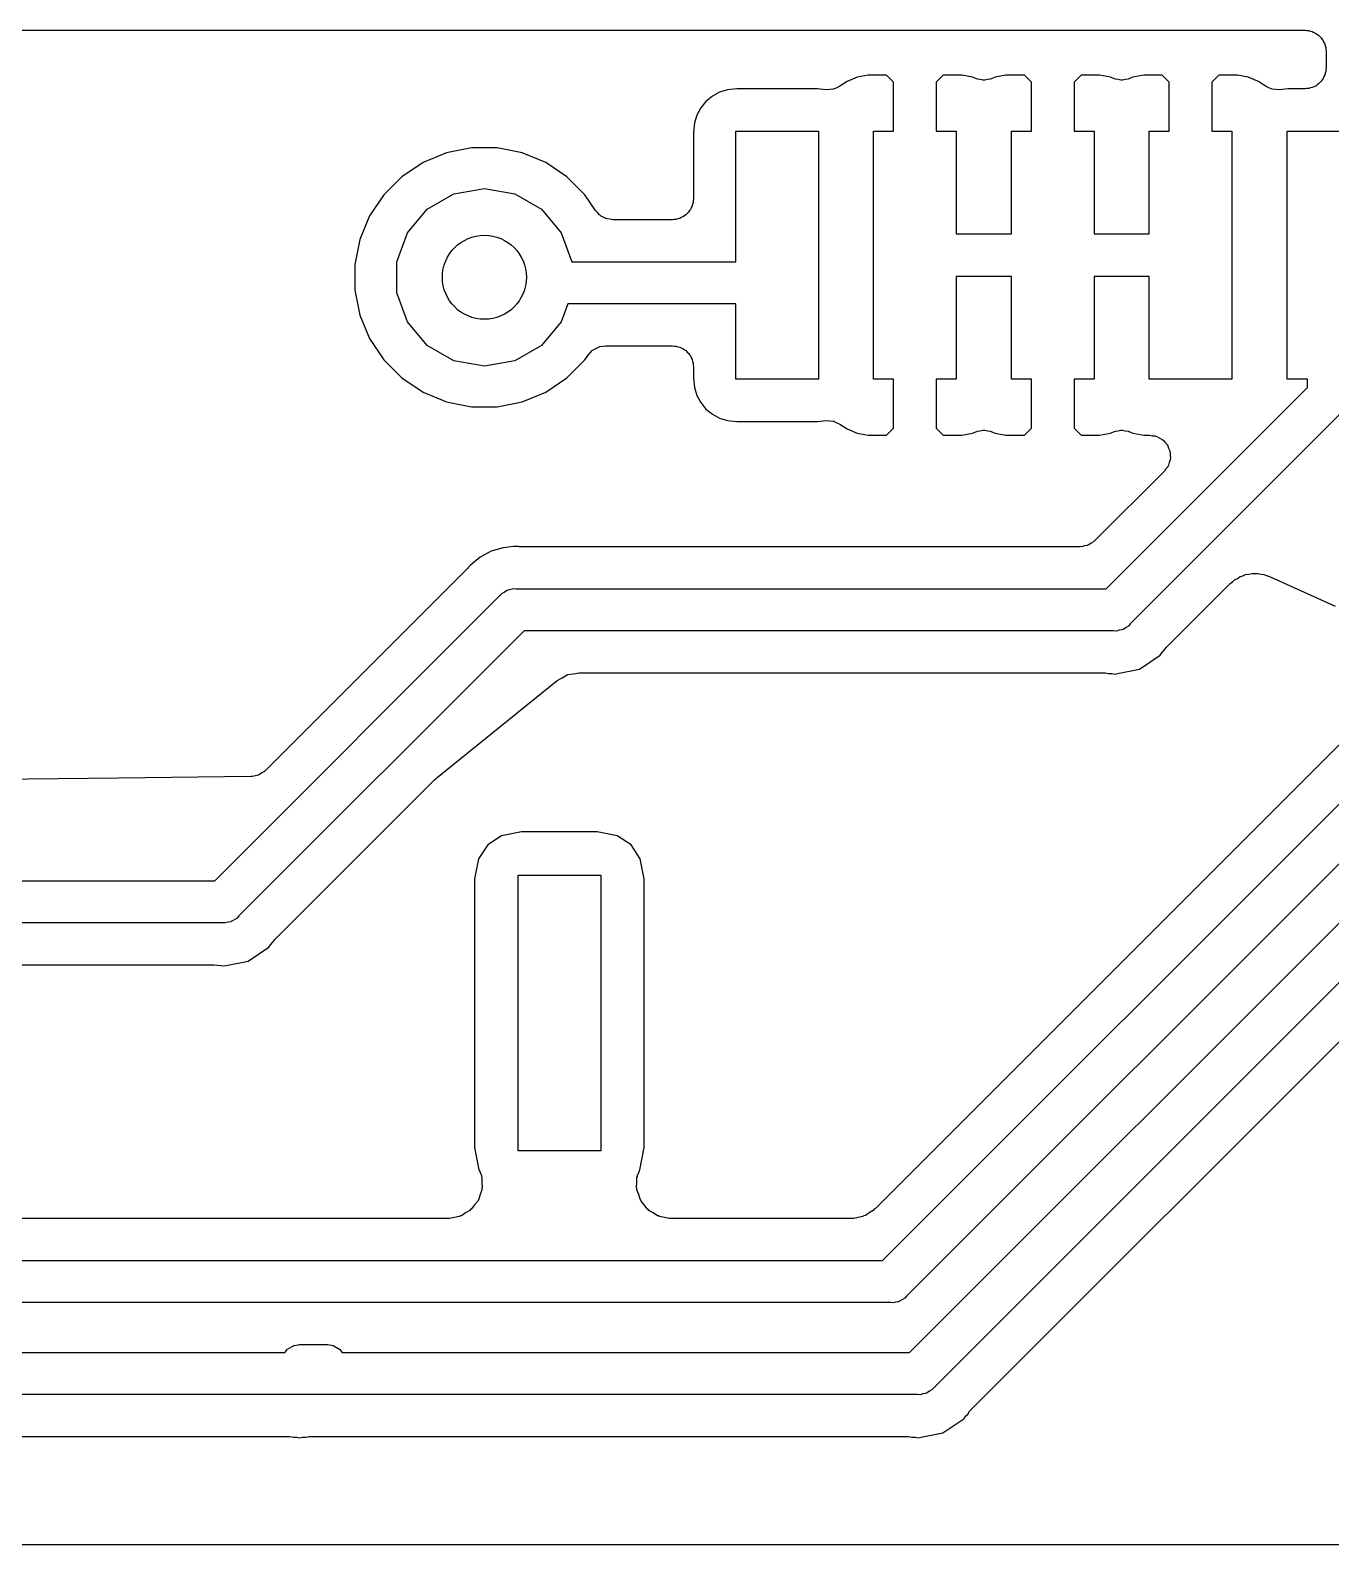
# Model space of a CAD drawing. Extents: x 60.6 to 82.7, y -62 to -56.5.
# Drawn here: x 71.67 to 76.39, y -62 to -56.5 of the extents above; entities that cross this region are included whole.
import ezdxf

# ---------------------------------------------------------------- set-up
doc = ezdxf.new("R2010")
doc.units = 0
doc.header["$MEASUREMENT"] = 0
doc.layers.add('BLACK', color=7, linetype='CONTINUOUS')

msp = doc.modelspace()

# ---------------------------------------------------------------- linework, layer by layer
at = {"layer": 'BLACK', "linetype": 'CONTINUOUS'}
for p, q in [((63.1131, -56.5027), (76.297, -56.5027)), ((76.297, -56.5027), (76.3034, -56.5039)), ((76.3034, -56.5039), (76.3099, -56.5038)), ((76.3099, -56.5038), (76.3163, -56.5061)), ((76.3163, -56.5061), (76.3231, -56.5073)), ((76.3231, -56.5073), (76.3287, -56.5106)), ((76.3287, -56.5106), (76.3348, -56.5128)), ((76.3348, -56.5128), (76.3401, -56.5171)), ((76.3401, -56.5171), (76.346, -56.5205)), ((76.346, -56.5205), (76.3502, -56.5255)), ((76.3502, -56.5255), (76.3552, -56.5297)), ((76.3552, -56.5297), (76.3586, -56.5356)), ((76.3586, -56.5356), (76.363, -56.5408)), ((76.363, -56.5408), (76.3652, -56.5469)), ((76.3652, -56.5469), (76.3685, -56.5526)), ((76.3685, -56.5526), (76.3697, -56.5593)), ((76.3697, -56.5593), (76.372, -56.5657)), ((76.372, -56.5657), (76.372, -56.5722)), ((76.372, -56.5722), (76.3732, -56.5786)), ((76.3732, -56.5786), (76.3734, -56.6388)), ((76.3723, -56.6523), (76.3701, -56.6584)), ((76.3734, -56.6388), (76.3723, -56.6455)), ((76.3723, -56.6455), (76.3723, -56.6523)), ((74.6098, -56.706), (74.598, -56.7111)), ((74.6355, -56.6887), (74.6098, -56.706)), ((74.6725, -56.6734), (74.6355, -56.6887)), ((74.7118, -56.6656), (74.6725, -56.6734)), ((74.7791, -56.6656), (74.7118, -56.6656)), ((74.8043, -56.6908), (74.7791, -56.6656)), ((74.8043, -56.8688), (74.8043, -56.6908)), ((74.9845, -56.6656), (74.9593, -56.6908)), ((74.9593, -56.6908), (74.9593, -56.8688)), ((75.0518, -56.6656), (74.9845, -56.6656)), ((75.0911, -56.6734), (75.0518, -56.6656)), ((75.1026, -56.6782), (75.0911, -56.6734)), ((75.1059, -56.6789), (75.1026, -56.6782)), ((75.1089, -56.6805), (75.1059, -56.6789)), ((75.1188, -56.6818), (75.1089, -56.6805)), ((75.1285, -56.6839), (75.1188, -56.6818)), ((75.1318, -56.6835), (75.1285, -56.6839)), ((75.1351, -56.6839), (75.1318, -56.6835)), ((75.1448, -56.6818), (75.1351, -56.6839)), ((75.1547, -56.6805), (75.1448, -56.6818)), ((75.1577, -56.6789), (75.1547, -56.6805)), ((75.161, -56.6782), (75.1577, -56.6789)), ((75.1725, -56.6734), (75.161, -56.6782)), ((75.2118, -56.6656), (75.1725, -56.6734)), ((75.2791, -56.6656), (75.2118, -56.6656)), ((75.3043, -56.6908), (75.2791, -56.6656)), ((75.3043, -56.8688), (75.3043, -56.6908)), ((75.4845, -56.6656), (75.4593, -56.6908)), ((75.4593, -56.6908), (75.4593, -56.8688)), ((75.5518, -56.6656), (75.4845, -56.6656)), ((75.5911, -56.6734), (75.5518, -56.6656)), ((75.6026, -56.6782), (75.5911, -56.6734)), ((75.6059, -56.6789), (75.6026, -56.6782)), ((75.6089, -56.6805), (75.6059, -56.6789)), ((75.6188, -56.6818), (75.6089, -56.6805)), ((75.6285, -56.6839), (75.6188, -56.6818)), ((75.6318, -56.6835), (75.6285, -56.6839)), ((75.6351, -56.6839), (75.6318, -56.6835)), ((75.6448, -56.6818), (75.6351, -56.6839)), ((75.6547, -56.6805), (75.6448, -56.6818)), ((75.6577, -56.6789), (75.6547, -56.6805)), ((75.661, -56.6782), (75.6577, -56.6789)), ((75.6725, -56.6734), (75.661, -56.6782)), ((75.7118, -56.6656), (75.6725, -56.6734)), ((75.7791, -56.6656), (75.7118, -56.6656)), ((75.8043, -56.6908), (75.7791, -56.6656)), ((75.8043, -56.8688), (75.8043, -56.6908)), ((75.9845, -56.6656), (75.9593, -56.6908)), ((75.9593, -56.6908), (75.9593, -56.8688)), ((76.0518, -56.6656), (75.9845, -56.6656)), ((76.0911, -56.6734), (76.0518, -56.6656)), ((76.1281, -56.6887), (76.0911, -56.6734)), ((76.1538, -56.706), (76.1281, -56.6887)), ((76.1656, -56.7111), (76.1538, -56.706)), ((76.3292, -56.7073), (76.3233, -56.7107)), ((76.3356, -56.7049), (76.3292, -56.7073)), ((76.3406, -56.7007), (76.3356, -56.7049)), ((76.3462, -56.6975), (76.3406, -56.7007)), ((76.3506, -56.6922), (76.3462, -56.6975)), ((76.3558, -56.6878), (76.3506, -56.6922)), ((76.359, -56.6822), (76.3558, -56.6878)), ((76.3632, -56.6772), (76.359, -56.6822)), ((76.3656, -56.6708), (76.3632, -56.6772)), ((76.3689, -56.6649), (76.3656, -56.6708)), ((76.3701, -56.6584), (76.3689, -56.6649)), ((74.1235, -56.7605), (74.1045, -56.7837)), ((74.1467, -56.7415), (74.1235, -56.7605)), ((74.1732, -56.7273), (74.1467, -56.7415)), ((74.2019, -56.7186), (74.1732, -56.7273)), ((74.2355, -56.7153), (74.2019, -56.7186)), ((74.5281, -56.7153), (74.2355, -56.7153)), ((74.56, -56.7184), (74.5281, -56.7153)), ((74.5727, -56.7175), (74.56, -56.7184)), ((74.5855, -56.7166), (74.5727, -56.7175)), ((74.5859, -56.7164), (74.5855, -56.7166)), ((74.5863, -56.7164), (74.5859, -56.7164)), ((74.598, -56.7111), (74.5863, -56.7164)), ((76.1773, -56.7164), (76.1656, -56.7111)), ((76.1777, -56.7164), (76.1773, -56.7164)), ((76.1781, -56.7166), (76.1777, -56.7164)), ((76.1909, -56.7175), (76.1781, -56.7166)), ((76.2036, -56.7184), (76.1909, -56.7175)), ((76.2355, -56.7153), (76.2036, -56.7184)), ((76.2972, -56.7153), (76.2355, -56.7153)), ((76.304, -56.7141), (76.2972, -56.7153)), ((76.3108, -56.7141), (76.304, -56.7141)), ((76.3169, -56.7118), (76.3108, -56.7141)), ((76.3233, -56.7107), (76.3169, -56.7118)), ((74.0903, -56.8102), (74.0816, -56.8389)), ((74.1045, -56.7837), (74.0903, -56.8102)), ((74.0816, -56.8389), (74.0783, -56.8725)), ((74.0783, -56.8725), (74.0783, -57.114)), ((74.2318, -57.3426), (74.2318, -56.8688)), ((74.2318, -56.8688), (74.5318, -56.8688)), ((74.5318, -56.8688), (74.5318, -57.7688)), ((74.7318, -57.7688), (74.7318, -56.8688)), ((74.7318, -56.8688), (74.8043, -56.8688)), ((74.9593, -56.8688), (75.0318, -56.8688)), ((75.0318, -56.8688), (75.0318, -57.2413)), ((75.2318, -57.2413), (75.2318, -56.8688)), ((75.2318, -56.8688), (75.3043, -56.8688)), ((75.4593, -56.8688), (75.5318, -56.8688)), ((75.5318, -56.8688), (75.5318, -57.2413)), ((75.7318, -57.2413), (75.7318, -56.8688)), ((75.7318, -56.8688), (75.8043, -56.8688)), ((75.9593, -56.8688), (76.0318, -56.8688)), ((76.0318, -56.8688), (76.0318, -57.7688)), ((76.2318, -57.7688), (76.2318, -56.8688)), ((76.2318, -56.8688), (76.5318, -56.8688)), ((73.2734, -56.929), (73.1826, -56.9471)), ((73.3659, -56.929), (73.2734, -56.929)), ((73.4567, -56.9471), (73.3659, -56.929)), ((73.0971, -56.9825), (73.0201, -57.0339)), ((73.1826, -56.9471), (73.0971, -56.9825)), ((73.5422, -56.9825), (73.4567, -56.9471)), ((73.6192, -57.0339), (73.5422, -56.9825)), ((73.0201, -57.0339), (72.9546, -57.0994)), ((73.6846, -57.0994), (73.6192, -57.0339)), ((73.2094, -57.096), (73.3196, -57.0765)), ((73.3196, -57.0765), (73.4299, -57.096)), ((72.9546, -57.0994), (72.9032, -57.1763)), ((73.1124, -57.1519), (73.2094, -57.096)), ((73.4299, -57.096), (73.5269, -57.1519)), ((73.7227, -57.1563), (73.6846, -57.0994)), ((74.0704, -57.1458), (74.0681, -57.1521)), ((74.0737, -57.1401), (74.0704, -57.1458)), ((74.0749, -57.1335), (74.0737, -57.1401)), ((74.0771, -57.1272), (74.0749, -57.1335)), ((74.0783, -57.114), (74.0771, -57.1206)), ((74.0771, -57.1206), (74.0771, -57.1272)), ((72.9032, -57.1763), (72.8678, -57.2619)), ((73.0404, -57.2377), (73.1124, -57.1519)), ((73.5269, -57.1519), (73.5988, -57.2377)), ((73.7302, -57.1641), (73.7227, -57.1563)), ((73.7371, -57.1724), (73.7302, -57.1641)), ((73.7392, -57.1736), (73.7371, -57.1724)), ((73.741, -57.1755), (73.7392, -57.1736)), ((73.7507, -57.1802), (73.741, -57.1755)), ((73.76, -57.1856), (73.7507, -57.1802)), ((73.7625, -57.186), (73.76, -57.1856)), ((73.7647, -57.1872), (73.7625, -57.186)), ((73.7754, -57.1883), (73.7647, -57.1872)), ((73.7861, -57.1902), (73.7754, -57.1883)), ((74.0021, -57.1902), (73.7861, -57.1902)), ((74.0087, -57.189), (74.0021, -57.1902)), ((74.0153, -57.189), (74.0087, -57.189)), ((74.0216, -57.1868), (74.0153, -57.189)), ((74.0282, -57.1856), (74.0216, -57.1868)), ((74.0339, -57.1823), (74.0282, -57.1856)), ((74.0402, -57.18), (74.0339, -57.1823)), ((74.0453, -57.1757), (74.0402, -57.18)), ((74.0511, -57.1724), (74.0453, -57.1757)), ((74.0554, -57.1673), (74.0511, -57.1724)), ((74.0605, -57.163), (74.0554, -57.1673)), ((74.0638, -57.1572), (74.0605, -57.163)), ((74.0681, -57.1521), (74.0638, -57.1572)), ((73.0021, -57.3429), (73.0404, -57.2377)), ((73.5988, -57.2377), (73.637, -57.3426)), ((75.0318, -57.2413), (75.2318, -57.2413)), ((75.5318, -57.2413), (75.7318, -57.2413)), ((72.8678, -57.2619), (72.8497, -57.3526)), ((72.8497, -57.3526), (72.8497, -57.4452)), ((73.0021, -57.4549), (73.0021, -57.3429)), ((73.637, -57.3426), (74.2318, -57.3426)), ((75.0318, -57.3963), (75.0318, -57.7688)), ((75.2318, -57.3963), (75.0318, -57.3963)), ((75.2318, -57.7688), (75.2318, -57.3963)), ((75.7318, -57.3963), (75.5318, -57.3963)), ((75.5318, -57.3963), (75.5318, -57.7688)), ((75.7318, -57.7688), (75.7318, -57.3963)), ((72.8497, -57.4452), (72.8678, -57.536)), ((73.0404, -57.5601), (73.0021, -57.4549)), ((73.6225, -57.495), (73.5988, -57.5601)), ((74.2318, -57.495), (73.6225, -57.495)), ((74.2318, -57.7688), (74.2318, -57.495)), ((72.8678, -57.536), (72.9032, -57.6215)), ((73.1124, -57.6459), (73.0404, -57.5601)), ((73.5988, -57.5601), (73.5269, -57.6459)), ((72.9032, -57.6215), (72.9546, -57.6985)), ((72.9546, -57.6985), (73.0201, -57.7639)), ((73.2094, -57.7019), (73.1124, -57.6459)), ((73.5269, -57.6459), (73.4299, -57.7019)), ((73.6192, -57.7639), (73.6846, -57.6985)), ((73.6846, -57.6985), (73.6961, -57.6813)), ((73.6961, -57.6813), (73.7036, -57.6735)), ((73.7036, -57.6735), (73.7105, -57.6652)), ((73.7105, -57.6652), (73.7127, -57.664)), ((73.7127, -57.664), (73.7144, -57.6621)), ((73.7144, -57.6621), (73.7241, -57.6574)), ((73.7241, -57.6574), (73.7334, -57.652)), ((73.7334, -57.652), (73.7359, -57.6516)), ((73.7359, -57.6516), (73.7382, -57.6504)), ((73.7382, -57.6504), (73.7489, -57.6493)), ((73.7489, -57.6493), (73.7595, -57.6474)), ((73.7595, -57.6474), (74.0021, -57.6474)), ((74.0021, -57.6474), (74.0087, -57.6486)), ((74.0087, -57.6486), (74.0153, -57.6486)), ((74.0153, -57.6486), (74.0216, -57.6508)), ((74.0216, -57.6508), (74.0282, -57.652)), ((74.0282, -57.652), (74.0339, -57.6553)), ((74.0339, -57.6553), (74.0402, -57.6576)), ((74.0402, -57.6576), (74.0453, -57.6619)), ((74.0453, -57.6619), (74.0511, -57.6652)), ((74.0511, -57.6652), (74.0554, -57.6703)), ((74.0554, -57.6703), (74.0605, -57.6746)), ((74.0605, -57.6746), (74.0638, -57.6804)), ((74.0638, -57.6804), (74.0681, -57.6855)), ((74.0681, -57.6855), (74.0704, -57.6918)), ((74.0704, -57.6918), (74.0737, -57.6975)), ((74.0737, -57.6975), (74.0749, -57.7041)), ((73.3196, -57.7213), (73.2094, -57.7019)), ((73.4299, -57.7019), (73.3196, -57.7213)), ((74.0749, -57.7041), (74.0771, -57.7104)), ((74.0771, -57.7104), (74.0771, -57.717)), ((74.0771, -57.717), (74.0783, -57.7236)), ((74.0783, -57.7236), (74.0783, -57.7651)), ((73.0201, -57.7639), (73.0971, -57.8153)), ((73.5422, -57.8153), (73.6192, -57.7639)), ((74.0783, -57.7651), (74.0816, -57.7987)), ((74.0816, -57.7987), (74.0903, -57.8274)), ((74.5318, -57.7688), (74.2318, -57.7688)), ((74.8043, -57.7688), (74.7318, -57.7688)), ((74.8043, -57.9468), (74.8043, -57.7688)), ((75.0318, -57.7688), (74.9593, -57.7688)), ((74.9593, -57.7688), (74.9593, -57.9468)), ((75.3043, -57.7688), (75.2318, -57.7688)), ((75.3043, -57.9468), (75.3043, -57.7688)), ((75.5318, -57.7688), (75.4593, -57.7688)), ((75.4593, -57.7688), (75.4593, -57.9468)), ((75.5751, -58.5292), (76.3056, -57.7987)), ((76.0318, -57.7688), (75.7318, -57.7688)), ((76.3056, -57.7688), (76.2318, -57.7688)), ((76.3056, -57.7987), (76.3056, -57.7688)), ((73.0971, -57.8153), (73.1826, -57.8508)), ((73.1826, -57.8508), (73.2734, -57.8688)), ((73.3659, -57.8688), (73.4567, -57.8508)), ((73.4567, -57.8508), (73.5422, -57.8153)), ((74.0903, -57.8274), (74.1045, -57.8539)), ((74.1045, -57.8539), (74.1235, -57.8771)), ((73.2734, -57.8688), (73.3659, -57.8688)), ((74.1235, -57.8771), (74.1467, -57.8961)), ((74.1467, -57.8961), (74.1732, -57.9103)), ((74.1732, -57.9103), (74.2019, -57.919)), ((74.2019, -57.919), (74.2355, -57.9223)), ((74.5281, -57.9223), (74.56, -57.9192)), ((74.56, -57.9192), (74.5727, -57.9201)), ((76.4333, -57.8865), (75.6629, -58.6569)), ((74.2355, -57.9223), (74.5281, -57.9223)), ((74.5727, -57.9201), (74.5855, -57.921)), ((74.5855, -57.921), (74.5859, -57.9211)), ((74.5859, -57.9211), (74.5863, -57.9212)), ((74.5863, -57.9212), (74.598, -57.9265)), ((74.598, -57.9265), (74.6098, -57.9316)), ((74.6098, -57.9316), (74.6355, -57.9489)), ((74.6355, -57.9489), (74.6725, -57.9642)), ((74.6725, -57.9642), (74.7118, -57.972)), ((74.7118, -57.972), (74.7791, -57.972)), ((74.7791, -57.972), (74.8043, -57.9468)), ((74.9593, -57.9468), (74.9845, -57.972)), ((74.9845, -57.972), (75.0518, -57.972)), ((75.0518, -57.972), (75.0911, -57.9642)), ((75.0911, -57.9642), (75.1026, -57.9594)), ((75.1026, -57.9594), (75.1059, -57.9587)), ((75.1059, -57.9587), (75.1089, -57.9571)), ((75.1089, -57.9571), (75.1188, -57.9558)), ((75.1188, -57.9558), (75.1285, -57.9537)), ((75.1285, -57.9537), (75.1318, -57.9541)), ((75.1318, -57.9541), (75.1351, -57.9537)), ((75.1351, -57.9537), (75.1448, -57.9558)), ((75.1448, -57.9558), (75.1547, -57.9571)), ((75.1547, -57.9571), (75.1577, -57.9587)), ((75.1577, -57.9587), (75.161, -57.9594)), ((75.161, -57.9594), (75.1725, -57.9642)), ((75.1725, -57.9642), (75.2118, -57.972)), ((75.2118, -57.972), (75.2791, -57.972)), ((75.2791, -57.972), (75.3043, -57.9468)), ((75.4593, -57.9468), (75.4845, -57.972)), ((75.4845, -57.972), (75.5518, -57.972)), ((75.5518, -57.972), (75.5911, -57.9642)), ((75.5911, -57.9642), (75.6026, -57.9594)), ((75.6026, -57.9594), (75.6059, -57.9587)), ((75.6059, -57.9587), (75.6089, -57.9571)), ((75.6089, -57.9571), (75.6188, -57.9558)), ((75.6188, -57.9558), (75.6285, -57.9537)), ((75.6285, -57.9537), (75.6318, -57.9541)), ((75.6318, -57.9541), (75.6351, -57.9537)), ((75.6351, -57.9537), (75.6448, -57.9558)), ((75.6448, -57.9558), (75.6547, -57.9571)), ((75.6547, -57.9571), (75.6577, -57.9587)), ((75.6577, -57.9587), (75.661, -57.9594)), ((75.661, -57.9594), (75.6725, -57.9642)), ((75.6725, -57.9642), (75.7118, -57.972)), ((75.7118, -57.972), (75.7328, -57.972)), ((75.7328, -57.972), (75.7426, -57.9737)), ((75.7426, -57.9737), (75.7526, -57.9746)), ((75.7526, -57.9746), (75.7556, -57.976)), ((75.7556, -57.976), (75.7589, -57.9766)), ((75.7589, -57.9766), (75.7675, -57.9816)), ((75.7675, -57.9816), (75.7765, -57.9858)), ((75.7765, -57.9858), (75.7789, -57.9881)), ((75.7789, -57.9881), (75.7818, -57.9898)), ((75.7818, -57.9898), (75.7882, -57.9975)), ((75.7882, -57.9975), (75.7952, -58.0045)), ((75.7952, -58.0045), (75.7967, -58.0075)), ((75.7967, -58.0075), (75.7988, -58.0101)), ((75.7988, -58.0101), (75.8022, -58.0195)), ((75.8022, -58.0195), (75.8064, -58.0285)), ((75.8064, -58.0285), (75.8067, -58.0318)), ((75.8, -58.0832), (75.7988, -58.0863)), ((75.8019, -58.0804), (75.8, -58.0832)), ((75.8045, -58.0708), (75.8019, -58.0804)), ((75.8079, -58.0614), (75.8045, -58.0708)), ((75.8067, -58.0318), (75.8079, -58.035)), ((75.8079, -58.035), (75.8079, -58.0449)), ((75.8079, -58.0449), (75.8087, -58.0548)), ((75.8087, -58.0548), (75.8079, -58.0581)), ((75.8079, -58.0581), (75.8079, -58.0614)), ((75.7867, -58.1021), (75.5343, -58.3545)), ((75.7924, -58.0939), (75.7867, -58.1021)), ((75.7988, -58.0863), (75.7924, -58.0939)), ((75.5294, -58.359), (75.5208, -58.364)), ((75.5316, -58.3564), (75.5294, -58.359)), ((75.5343, -58.3545), (75.5316, -58.3564)), ((73.3443, -58.3932), (73.3046, -58.4144)), ((73.3874, -58.3801), (73.3443, -58.3932)), ((73.4247, -58.3764), (73.3874, -58.3801)), ((73.4322, -58.3757), (73.4247, -58.3764)), ((73.4247, -58.3764), (73.4247, -58.3764)), ((73.4397, -58.3764), (73.4322, -58.3757)), ((73.4434, -58.3762), (73.4397, -58.3764)), ((73.4471, -58.3768), (73.4434, -58.3762)), ((75.4804, -58.3768), (73.4471, -58.3768)), ((75.4837, -58.3762), (75.4804, -58.3768)), ((75.4871, -58.3765), (75.4837, -58.3762)), ((75.4967, -58.3739), (75.4871, -58.3765)), ((75.5065, -58.3722), (75.4967, -58.3739)), ((75.5094, -58.3705), (75.5065, -58.3722)), ((75.5126, -58.3697), (75.5094, -58.3705)), ((75.5208, -58.364), (75.5126, -58.3697)), ((73.2599, -58.4543), (72.526, -59.1883)), ((73.2621, -58.4513), (73.2599, -58.4543)), ((73.265, -58.4488), (73.2621, -58.4513)), ((73.2697, -58.443), (73.265, -58.4488)), ((73.3046, -58.4144), (73.2697, -58.443)), ((74.7642, -60.9672), (77.2668, -58.4646)), ((75.7931, -58.7423), (76.0253, -58.51)), ((76.0253, -58.51), (76.0338, -58.5041)), ((76.0338, -58.5041), (76.0411, -58.4967)), ((76.0411, -58.4967), (76.0518, -58.4915)), ((76.0518, -58.4915), (76.0615, -58.4847)), ((76.0615, -58.4847), (76.0715, -58.482)), ((76.0715, -58.482), (76.0808, -58.4776)), ((76.0808, -58.4776), (76.0926, -58.4764)), ((76.0926, -58.4764), (76.1041, -58.4733)), ((76.1041, -58.4733), (76.1144, -58.4742)), ((76.1144, -58.4742), (76.1247, -58.4732)), ((76.1247, -58.4732), (76.1362, -58.4761)), ((76.1362, -58.4761), (76.148, -58.4772)), ((76.148, -58.4772), (76.1574, -58.4815)), ((76.1574, -58.4815), (76.1675, -58.4841)), ((76.1675, -58.4841), (76.4068, -58.5924)), ((72.3414, -59.5884), (73.3759, -58.5539)), ((73.3759, -58.5539), (73.3824, -58.5461)), ((73.3824, -58.5461), (73.3912, -58.5411)), ((73.3912, -58.5411), (73.3995, -58.5353)), ((73.3995, -58.5353), (73.4028, -58.5344)), ((73.4028, -58.5344), (73.4057, -58.5327)), ((73.4057, -58.5327), (73.4157, -58.5309)), ((73.4157, -58.5309), (73.4254, -58.5283)), ((73.4254, -58.5283), (73.4355, -58.5292)), ((73.4355, -58.5292), (75.5751, -58.5292)), ((77.3945, -58.5524), (74.852, -61.0949)), ((73.4637, -58.6816), (72.4292, -59.7161)), ((75.6033, -58.6816), (73.4637, -58.6816)), ((75.6134, -58.6825), (75.6033, -58.6816)), ((75.6232, -58.6799), (75.6134, -58.6825)), ((75.6331, -58.6781), (75.6232, -58.6799)), ((75.6361, -58.6764), (75.6331, -58.6781)), ((75.6394, -58.6755), (75.6361, -58.6764)), ((75.6476, -58.6697), (75.6394, -58.6755)), ((75.6564, -58.6647), (75.6476, -58.6697)), ((75.6629, -58.6569), (75.6564, -58.6647)), ((75.7859, -58.7525), (75.7931, -58.7423)), ((75.6959, -58.8207), (75.7715, -58.7702)), ((75.7715, -58.7702), (75.7773, -58.7615)), ((75.7773, -58.7615), (75.7859, -58.7525)), ((73.5841, -58.8622), (73.6023, -58.8521)), ((73.6023, -58.8521), (73.6204, -58.8417)), ((73.6204, -58.8417), (73.6216, -58.8415)), ((73.6216, -58.8415), (73.6227, -58.8408)), ((73.6227, -58.8408), (73.6433, -58.8376)), ((73.6433, -58.8376), (73.6638, -58.834)), ((73.6638, -58.834), (75.5717, -58.834)), ((75.5717, -58.834), (75.5839, -58.8362)), ((75.5839, -58.8362), (75.5964, -58.8364)), ((75.5964, -58.8364), (75.6067, -58.8385)), ((75.6067, -58.8385), (75.6169, -58.8364)), ((75.6169, -58.8364), (75.6959, -58.8207)), ((73.1484, -59.2135), (73.5841, -58.8622)), ((76.6328, -58.8831), (74.7383, -60.7776)), ((74.8621, -61.3004), (77.2606, -58.9019)), ((77.3484, -59.0296), (74.9499, -61.4281)), ((71.9921, -59.2163), (70.4809, -59.2326)), ((71.9922, -59.2163), (71.9921, -59.2163)), ((72.473, -59.2106), (71.9922, -59.2163)), ((71.9922, -59.2163), (71.9922, -59.2163)), ((72.4759, -59.2101), (72.473, -59.2106)), ((72.4788, -59.2103), (72.4759, -59.2101)), ((72.4888, -59.2076), (72.4788, -59.2103)), ((72.499, -59.2057), (72.4888, -59.2076)), ((72.5015, -59.2042), (72.499, -59.2057)), ((72.5043, -59.2035), (72.5015, -59.2042)), ((72.5128, -59.1975), (72.5043, -59.2035)), ((72.5218, -59.1922), (72.5128, -59.1975)), ((72.5236, -59.19), (72.5218, -59.1922)), ((72.526, -59.1883), (72.5236, -59.19)), ((72.5594, -59.8015), (73.1383, -59.2226)), ((73.1383, -59.2226), (73.1439, -59.2187)), ((73.1439, -59.2187), (73.1484, -59.2135)), ((75.0801, -61.5134), (77.2255, -59.3681)), ((73.3823, -59.4252), (73.3319, -59.4589)), ((73.4543, -59.4109), (73.3823, -59.4252)), ((73.7293, -59.4109), (73.4543, -59.4109)), ((73.8013, -59.4252), (73.7293, -59.4109)), ((73.8517, -59.4589), (73.8013, -59.4252)), ((73.2982, -59.5093), (73.2839, -59.5813)), ((73.3319, -59.4589), (73.2982, -59.5093)), ((73.8854, -59.5093), (73.8517, -59.4589)), ((73.8997, -59.5813), (73.8854, -59.5093)), ((70.3945, -59.5884), (72.3414, -59.5884)), ((73.2839, -59.5813), (73.2839, -60.5563)), ((73.4418, -60.5688), (73.4418, -59.5688)), ((73.4418, -59.5688), (73.7418, -59.5688)), ((73.7418, -59.5688), (73.7418, -60.5688)), ((73.8997, -60.5563), (73.8997, -59.5813)), ((72.4139, -59.7289), (72.4057, -59.7347)), ((72.4227, -59.7239), (72.4139, -59.7289)), ((72.4292, -59.7161), (72.4227, -59.7239)), ((72.3697, -59.7408), (70.4228, -59.7408)), ((72.3797, -59.7417), (72.3697, -59.7408)), ((72.3895, -59.7391), (72.3797, -59.7417)), ((72.3994, -59.7373), (72.3895, -59.7391)), ((72.4024, -59.7356), (72.3994, -59.7373)), ((72.4057, -59.7347), (72.4024, -59.7356)), ((72.4622, -59.8799), (72.5378, -59.8294)), ((72.5378, -59.8294), (72.5436, -59.8207)), ((72.5436, -59.8207), (72.5522, -59.8117)), ((72.5522, -59.8117), (72.5594, -59.8015)), ((70.5385, -59.8932), (72.338, -59.8932)), ((72.338, -59.8932), (72.3503, -59.8954)), ((72.3503, -59.8954), (72.3627, -59.8956)), ((72.3627, -59.8956), (72.373, -59.8977)), ((72.373, -59.8977), (72.3832, -59.8956)), ((72.3832, -59.8956), (72.4622, -59.8799)), ((73.2839, -60.5563), (73.3001, -60.6375)), ((73.8835, -60.6375), (73.8997, -60.5563)), ((73.7418, -60.5688), (73.4418, -60.5688)), ((73.3001, -60.6375), (73.3014, -60.6412)), ((73.3014, -60.6412), (73.3086, -60.6576)), ((73.3086, -60.6576), (73.3089, -60.6618)), ((73.3089, -60.6618), (73.3104, -60.6657)), ((73.3104, -60.6657), (73.3104, -60.6837)), ((73.8732, -60.6657), (73.8747, -60.6618)), ((73.8732, -60.6837), (73.8732, -60.6657)), ((73.8747, -60.6618), (73.875, -60.6576)), ((73.875, -60.6576), (73.8822, -60.6412)), ((73.8822, -60.6412), (73.8835, -60.6375)), ((73.3104, -60.7099), (73.3042, -60.7267)), ((73.3104, -60.6837), (73.3115, -60.7016)), ((73.3115, -60.7016), (73.3104, -60.7057)), ((73.3104, -60.7057), (73.3104, -60.7099)), ((73.8721, -60.7016), (73.8732, -60.6837)), ((73.8732, -60.7057), (73.8721, -60.7016)), ((73.8732, -60.7099), (73.8732, -60.7057)), ((73.8794, -60.7267), (73.8732, -60.7099)), ((73.2837, -60.7651), (73.2731, -60.7795)), ((73.2953, -60.7513), (73.2837, -60.7651)), ((73.2967, -60.7474), (73.2953, -60.7513)), ((73.2992, -60.744), (73.2967, -60.7474)), ((73.3042, -60.7267), (73.2992, -60.744)), ((73.8844, -60.744), (73.8794, -60.7267)), ((73.8869, -60.7474), (73.8844, -60.744)), ((73.8883, -60.7513), (73.8869, -60.7474)), ((73.8999, -60.7651), (73.8883, -60.7513)), ((73.9105, -60.7795), (73.8999, -60.7651)), ((73.1853, -60.8148), (69.3999, -60.8148)), ((73.1894, -60.8141), (73.1853, -60.8148)), ((73.1936, -60.8145), (73.1894, -60.8141)), ((73.211, -60.8103), (73.1936, -60.8145)), ((73.2287, -60.8071), (73.211, -60.8103)), ((73.2324, -60.805), (73.2287, -60.8071)), ((73.2364, -60.804), (73.2324, -60.805)), ((73.2514, -60.7941), (73.2364, -60.804)), ((73.2669, -60.7851), (73.2514, -60.7941)), ((73.2696, -60.7819), (73.2669, -60.7851)), ((73.2731, -60.7795), (73.2696, -60.7819)), ((73.914, -60.7819), (73.9105, -60.7795)), ((73.9167, -60.7851), (73.914, -60.7819)), ((73.9322, -60.7941), (73.9167, -60.7851)), ((73.9472, -60.804), (73.9322, -60.7941)), ((73.9512, -60.805), (73.9472, -60.804)), ((73.9549, -60.8071), (73.9512, -60.805)), ((73.9726, -60.8103), (73.9549, -60.8071)), ((73.99, -60.8145), (73.9726, -60.8103)), ((73.9942, -60.8141), (73.99, -60.8145)), ((73.9983, -60.8148), (73.9942, -60.8141)), ((74.6485, -60.8148), (73.9983, -60.8148)), ((74.654, -60.8138), (74.6485, -60.8148)), ((74.6596, -60.8143), (74.654, -60.8138)), ((74.6756, -60.81), (74.6596, -60.8143)), ((74.6919, -60.8071), (74.6756, -60.81)), ((74.6968, -60.8043), (74.6919, -60.8071)), ((74.7022, -60.8029), (74.6968, -60.8043)), ((74.7158, -60.7934), (74.7022, -60.8029)), ((74.7301, -60.7851), (74.7158, -60.7934)), ((74.7337, -60.7808), (74.7301, -60.7851)), ((74.7383, -60.7776), (74.7337, -60.7808)), ((67.2972, -60.9672), (74.7642, -60.9672)), ((74.8455, -61.1027), (74.8368, -61.1077)), ((74.852, -61.0949), (74.8455, -61.1027)), ((74.7925, -61.1196), (67.269, -61.1196)), ((74.8025, -61.1205), (74.7925, -61.1196)), ((74.8123, -61.1179), (74.8025, -61.1205)), ((74.8223, -61.1161), (74.8123, -61.1179)), ((74.8252, -61.1144), (74.8223, -61.1161)), ((74.8285, -61.1135), (74.8252, -61.1144)), ((74.8368, -61.1077), (74.8285, -61.1135)), ((72.638, -61.2737), (72.6478, -61.2711)), ((72.6478, -61.2711), (72.6579, -61.272)), ((67.1993, -61.3004), (72.5941, -61.3004)), ((72.5941, -61.3004), (72.5975, -61.2975)), ((72.5975, -61.2975), (72.5983, -61.2967)), ((72.5983, -61.2967), (72.6048, -61.2889)), ((72.6048, -61.2889), (72.6136, -61.2839)), ((72.6136, -61.2839), (72.6219, -61.2781)), ((72.6219, -61.2781), (72.6252, -61.2772)), ((72.6252, -61.2772), (72.6281, -61.2755)), ((72.6281, -61.2755), (72.638, -61.2737)), ((72.6579, -61.272), (72.7511, -61.272)), ((72.7511, -61.272), (72.7709, -61.2755)), ((72.7709, -61.2755), (72.7942, -61.2889)), ((72.7942, -61.2889), (72.8038, -61.3004)), ((72.8038, -61.3004), (74.8621, -61.3004)), ((74.9434, -61.4358), (74.9347, -61.4409)), ((74.9499, -61.4281), (74.9434, -61.4358)), ((74.8904, -61.4528), (67.1711, -61.4528)), ((74.9004, -61.4536), (74.8904, -61.4528)), ((74.9102, -61.451), (74.9004, -61.4536)), ((74.9202, -61.4493), (74.9102, -61.451)), ((74.9231, -61.4476), (74.9202, -61.4493)), ((74.9264, -61.4467), (74.9231, -61.4476)), ((74.9347, -61.4409), (74.9264, -61.4467)), ((74.9829, -61.5919), (75.0585, -61.5414)), ((75.0585, -61.5414), (75.0643, -61.5327)), ((75.0643, -61.5327), (75.073, -61.5237)), ((75.073, -61.5237), (75.0801, -61.5134)), ((74.9039, -61.6076), (74.9829, -61.5919)), ((67.2028, -61.6052), (72.6141, -61.6052)), ((72.6141, -61.6052), (72.6264, -61.6073)), ((72.6264, -61.6073), (72.6388, -61.6076)), ((72.6388, -61.6076), (72.6491, -61.6096)), ((72.6491, -61.6096), (72.6593, -61.6076)), ((72.6593, -61.6076), (72.6718, -61.6073)), ((72.6718, -61.6073), (72.6841, -61.6052)), ((72.6841, -61.6052), (74.8587, -61.6052)), ((74.8587, -61.6052), (74.871, -61.6073)), ((74.871, -61.6073), (74.8835, -61.6076)), ((74.8835, -61.6076), (74.8937, -61.6096)), ((74.8937, -61.6096), (74.9039, -61.6076)), ((77.5767, -61.9979), (64.7816, -61.9979))]:
    msp.add_line(p, q, dxfattribs=at)
at = {"layer": 'BLACK'}
msp.add_circle((73.3196, -57.3989), 0.1524, dxfattribs=at)

doc.saveas('drawing.dxf')
